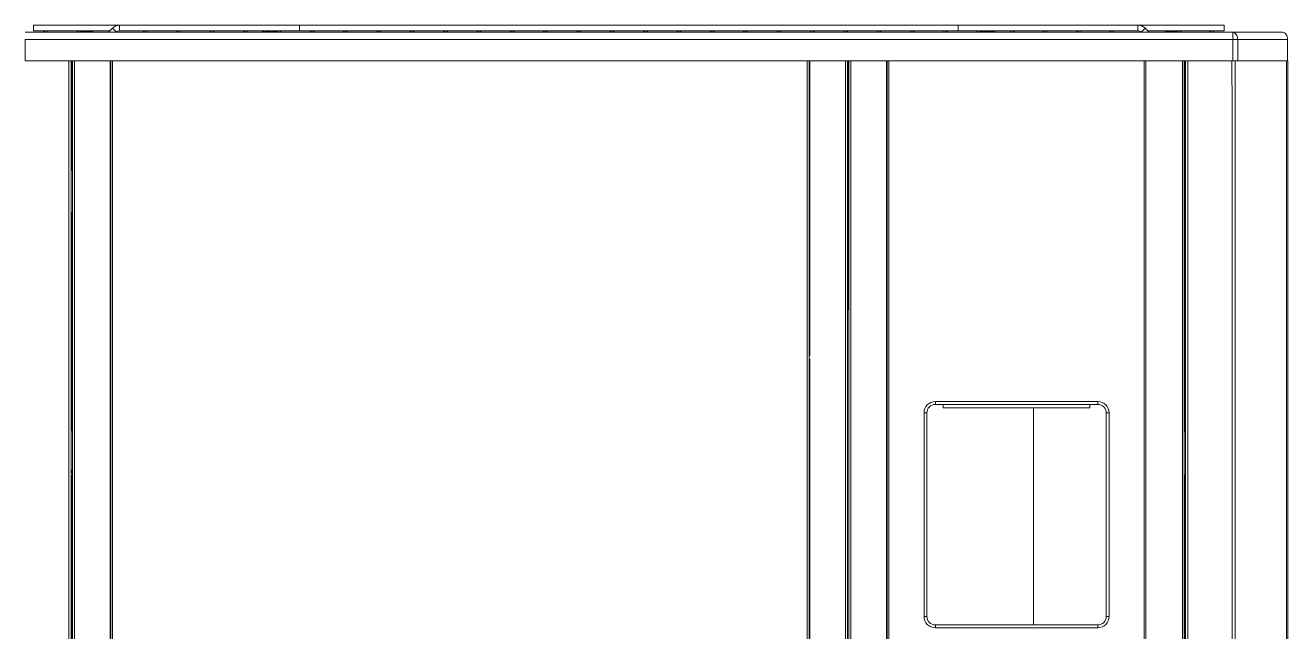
# Model space of a CAD drawing. Header units: millimetres. Extents: x 10547 to 11305, y 9897 to 10391.
# Drawn here: x 10950.81 to 10957.44, y 10159.95 to 10163.14 of the extents above; entities that cross this region are included whole.
import ezdxf

# ---------------------------------------------------------------- set-up
doc = ezdxf.new("R2010")
doc.units = ezdxf.units.MM
doc.layers.add('EHP', color=1, linetype='Continuous')
doc.layers.add('LG-AIRCON', color=240, linetype='Continuous')

# ---------------------------------------------------------------- blocks, each defined once
blk = doc.blocks.new('NEWUXA-1')
at = {"layer": 'LG-AIRCON', "color": 0, "linetype": 'Continuous', "lineweight": 13}
for p, q in [((-425.24, 1746.7), (426.29, 1746.7)), ((-358.67, 1751.7), (-419.36, 1751.7)), ((-419.36, 1751.7), (-419.36, 1747.7)), ((-419.36, 1751.7), (-419.36, 1747.7)), ((-419.36, 1751.7), (-419.36, 1747.7)), ((-419.36, 1751.7), (-419.36, 1747.7)), ((-419.36, 1751.7), (-419.36, 1747.7)), ((-419.36, 1751.7), (-419.36, 1747.7)), ((-419.36, 1751.7), (-419.36, 1747.7)), ((-419.36, 1747.7), (-365.57, 1747.7)), ((-410.85, 1747.7), (-410.85, 1747.7)), ((-387.35, 1747.7), (-387.35, 1747.7)), ((-386.96, 1746.8), (-386.96, 1746.7)), ((-386.26, 1747.5), (-382.84, 1747.5)), ((-384.65, 1746.8), (-384.65, 1746.7)), ((-382.84, 1747.5), (-382.84, 1747.49)), ((-382.84, 1746.7), (-382.84, 1747.49)), ((-381.85, 1747.49), (-381.85, 1746.7)), ((-381.85, 1747.2), (-381.85, 1746.7)), ((-378.43, 1747.5), (-381.85, 1747.5)), ((-381.85, 1747.49), (-381.85, 1747.5)), ((-381.85, 1747.5), (-381.85, 1747.2)), ((-381.85, 1747.49), (-381.85, 1746.7)), ((-381.85, 1747.2), (-381.85, 1747.2)), ((-381.85, 1747.2), (-381.85, 1746.7)), ((-380.04, 1746.8), (-380.04, 1746.7)), ((-377.73, 1746.8), (-377.73, 1746.7)), ((-363.63, 1749.65), (-366.58, 1746.7)), ((-365.58, 1747.7), (-366.58, 1746.7)), ((-360.81, 1746.82), (-363.63, 1749.65)), ((-360.93, 1746.7), (-360.81, 1746.82)), ((-231.85, 1751.7), (-358.68, 1751.7)), ((-358.68, 1747.7), (-358.68, 1751.7)), ((-358.68, 1747.7), (-231.85, 1747.7)), ((-340.35, 1747.7), (-340.35, 1747.7)), ((-316.85, 1747.7), (-316.85, 1747.7)), ((-293.35, 1747.7), (-293.35, 1747.7)), ((-269.85, 1747.7), (-269.85, 1747.7)), ((-256.46, 1746.8), (-256.46, 1746.7)), ((-256.35, 1747.7), (-256.35, 1747.7)), ((-256.35, 1747.7), (-256.35, 1747.7)), ((-255.76, 1747.5), (-252.34, 1747.5)), ((-254.15, 1746.8), (-254.15, 1746.7)), ((-252.34, 1747.5), (-252.34, 1747.49)), ((-252.34, 1746.7), (-252.34, 1747.49)), ((-251.35, 1747.49), (-251.35, 1746.7)), ((-251.35, 1747.2), (-251.35, 1746.7)), ((-251.35, 1747.49), (-251.35, 1747.5)), ((-247.93, 1747.5), (-251.35, 1747.5)), ((-251.35, 1747.5), (-251.35, 1747.2)), ((-251.35, 1747.49), (-251.35, 1746.7)), ((-251.35, 1747.2), (-251.35, 1746.7)), ((-251.35, 1747.2), (-251.35, 1747.2)), ((-249.54, 1746.8), (-249.54, 1746.7)), ((-247.23, 1746.8), (-247.23, 1746.7)), ((-246.41, 1747.7), (-246.35, 1747.7)), ((-246.35, 1747.7), (-246.35, 1747.7)), ((-246.35, 1747.7), (-246.35, 1747.7)), ((232.67, 1751.7), (-231.85, 1751.7)), ((-231.85, 1751.7), (-231.85, 1747.7)), ((-231.85, 1747.7), (232.67, 1747.7)), ((-222.85, 1747.7), (-222.85, 1747.7)), ((-199.35, 1747.7), (-199.35, 1747.7)), ((-175.85, 1747.7), (-175.85, 1747.7)), ((-152.35, 1747.7), (-152.35, 1747.7)), ((-128.85, 1747.7), (-128.85, 1747.7)), ((-105.35, 1747.7), (-105.35, 1747.7)), ((-81.85, 1747.7), (-81.85, 1747.7)), ((-58.35, 1747.7), (-58.35, 1747.7)), ((-34.85, 1747.7), (-34.85, 1747.7)), ((-11.35, 1747.7), (-11.35, 1747.7)), ((12.15, 1747.7), (12.15, 1747.7)), ((35.65, 1747.7), (35.65, 1747.7)), ((59.15, 1747.7), (59.15, 1747.7)), ((82.65, 1747.7), (82.65, 1747.7)), ((106.15, 1747.7), (106.15, 1747.7)), ((129.65, 1747.7), (129.65, 1747.7)), ((153.15, 1747.7), (153.15, 1747.7)), ((176.65, 1747.7), (176.65, 1747.7)), ((200.15, 1747.7), (200.15, 1747.7)), ((223.65, 1747.7), (223.65, 1747.7)), ((359.49, 1751.7), (232.66, 1751.7)), ((232.66, 1747.7), (359.49, 1747.7)), ((232.67, 1751.7), (232.67, 1747.7)), ((247.15, 1747.7), (247.06, 1747.7)), ((247.15, 1747.7), (247.15, 1747.7)), ((247.15, 1747.7), (247.15, 1747.7)), ((248.04, 1746.8), (248.04, 1746.7)), ((248.74, 1747.5), (252.16, 1747.5)), ((250.35, 1746.8), (250.35, 1746.7)), ((252.16, 1747.5), (252.16, 1747.49)), ((252.16, 1746.7), (252.16, 1747.49)), ((253.15, 1747.49), (253.15, 1746.7)), ((253.15, 1747.2), (253.15, 1746.7)), ((256.57, 1747.5), (253.15, 1747.5)), ((253.15, 1747.49), (253.15, 1747.5)), ((253.15, 1747.5), (253.15, 1747.2)), ((253.15, 1747.49), (253.15, 1746.7)), ((253.15, 1747.2), (253.15, 1747.2)), ((253.15, 1747.2), (253.15, 1746.7)), ((254.96, 1746.8), (254.96, 1746.7)), ((257.15, 1747.7), (257.15, 1747.7)), ((257.15, 1747.7), (257.15, 1747.7)), ((257.27, 1746.8), (257.27, 1746.7)), ((270.65, 1747.7), (270.65, 1747.7)), ((294.15, 1747.7), (294.15, 1747.7)), ((317.65, 1747.7), (317.65, 1747.7)), ((341.15, 1747.7), (341.15, 1747.7)), ((420.16, 1751.7), (359.48, 1751.7)), ((359.49, 1747.7), (359.49, 1751.7)), ((361.62, 1746.82), (364.44, 1749.65)), ((361.62, 1746.82), (361.74, 1746.7)), ((361.62, 1746.82), (361.74, 1746.7)), ((367.39, 1746.7), (364.44, 1749.65)), ((366.38, 1747.7), (420.16, 1747.7)), ((378.54, 1746.8), (378.54, 1746.7)), ((379.24, 1747.5), (382.66, 1747.5)), ((380.85, 1746.8), (380.85, 1746.7)), ((382.66, 1747.5), (382.66, 1747.49)), ((382.66, 1746.7), (382.66, 1747.49)), ((383.65, 1747.49), (383.65, 1746.7)), ((383.65, 1747.2), (383.65, 1746.7)), ((387.07, 1747.5), (383.65, 1747.5)), ((383.65, 1747.49), (383.65, 1747.5)), ((383.65, 1747.5), (383.65, 1747.2)), ((383.65, 1747.49), (383.65, 1746.7)), ((383.65, 1747.2), (383.65, 1747.2)), ((383.65, 1747.2), (383.65, 1746.7)), ((385.46, 1746.8), (385.46, 1746.7)), ((387.77, 1746.8), (387.77, 1746.7)), ((388.15, 1747.7), (388.15, 1747.7)), ((411.65, 1747.7), (411.65, 1747.7)), ((420.16, 1751.7), (420.16, 1747.7)), ((426.29, 1746.7), (426.29, 1741.7)), ((426.29, 1746.7), (461.51, 1746.7)), ((-425.24, 1741.7), (-425.24, 1726.7)), ((426.29, 1741.7), (-425.24, 1741.7)), ((426.29, 1726.7), (426.29, 1741.7)), ((429.82, 1741.7), (426.29, 1741.7)), ((429.82, 1741.7), (429.82, 1726.7)), ((465.04, 1741.7), (429.82, 1741.7)), ((465.04, 1726.7), (465.04, 1741.7)), ((-425.24, 1726.7), (426.29, 1726.7)), ((-394.39, 3.3), (-394.39, 1726.69)), ((-392.89, 1649.3), (-392.89, 1726.7)), ((-392.89, 1726.69), (-392.89, 3.3)), ((-392.39, 1726.7), (-392.39, 1649.3)), ((-391.91, 1726.7), (-391.91, 1720.89)), ((-391.91, 94.8), (-391.91, 1726.67)), ((-391.91, 1720.89), (-391.91, 1720.71)), ((-391.91, 1720.71), (-391.91, 1454.77)), ((-390.61, 1726.68), (-390.61, 94.8)), ((-365.41, 94.8), (-365.41, 1726.68)), ((-364.91, 94.8), (-364.91, 1726.68)), ((-364.91, 1726.68), (-364.91, 94.8)), ((-363.61, 1726.68), (-363.61, 94.8)), ((126.29, 94.8), (126.29, 1726.68)), ((127.59, 1726.68), (127.59, 94.8)), ((127.59, 1500.33), (127.59, 1726.68)), ((128.09, 1726.68), (128.09, 1518.49)), ((153.29, 94.8), (153.29, 1726.68)), ((154.59, 1726.67), (154.59, 94.8)), ((155.09, 1550.8), (155.09, 1726.7)), ((155.59, 1726.7), (155.59, 1550.8)), ((155.59, 94.8), (155.59, 1726.68)), ((156.89, 1726.68), (156.89, 94.8)), ((182.09, 94.8), (182.09, 1726.68)), ((182.59, 94.8), (182.59, 1726.68)), ((182.59, 1726.68), (182.59, 94.8)), ((183.89, 1726.68), (183.89, 94.8)), ((363.79, 94.8), (363.79, 1726.68)), ((365.09, 1726.68), (365.09, 94.8)), ((390.79, 94.8), (390.79, 1726.68)), ((392.09, 1726.67), (392.09, 94.8)), ((392.61, 1649.3), (392.61, 1726.7)), ((393.1, 1726.7), (393.1, 1649.3)), ((393.1, 3.3), (393.1, 1726.7)), ((394.61, 1726.69), (394.61, 3.3)), ((429.82, 1726.7), (426.29, 1726.7)), ((429.82, 1726.7), (465.04, 1726.7)), ((-392.89, 1649.3), (-392.39, 1649.3)), ((-391.91, 1649.3), (-392.39, 1649.3)), ((392.09, 1649.3), (392.61, 1649.3)), ((392.4, 1639.72), (392.4, 1649.3)), ((393.1, 1649.3), (392.61, 1649.3)), ((393.1, 1649.3), (393.1, 1619.3)), ((393.1, 1649.28), (393.1, 1619.28)), ((393.1, 1619.3), (393.1, 1649.3)), ((392.09, 1639.72), (392.4, 1639.72)), ((392.4, 1639.72), (392.4, 1638.19)), ((392.4, 1638.19), (392.09, 1638.19)), ((392.09, 1631.3), (392.4, 1631.3)), ((392.4, 1638.19), (392.4, 1631.3)), ((392.4, 1631.3), (392.4, 1629)), ((392.4, 1629), (392.09, 1629)), ((392.4, 1629), (392.4, 1619.3)), ((-392.89, 1619.3), (-392.39, 1619.3)), ((-392.89, 1465.3), (-392.89, 1619.3)), ((-392.39, 1619.3), (-391.91, 1619.3)), ((-392.39, 1619.3), (-392.39, 1465.3)), ((392.61, 1619.3), (392.09, 1619.3)), ((392.61, 1619.3), (393.1, 1619.3)), ((392.61, 1465.3), (392.61, 1619.3)), ((393.1, 1619.3), (393.1, 1465.3)), ((128.09, 1516.48), (128.09, 94.8)), ((155.59, 1516.49), (155.59, 285.8)), ((127.59, 94.8), (127.59, 1500.3)), ((208.59, 1334.75), (208.59, 1478.3)), ((210.59, 1478.3), (208.59, 1478.3)), ((210.59, 1334.75), (210.59, 1478.3)), ((222.09, 1484.15), (215.27, 1484.15)), ((216.59, 1486.3), (331.09, 1486.3)), ((216.59, 1484.3), (216.59, 1486.3)), ((216.59, 1484.3), (222.09, 1484.3)), ((222.09, 1484.3), (325.59, 1484.3)), ((222.09, 1484.3), (222.09, 1481.78)), ((222.09, 1484.3), (222.09, 1482.58)), ((222.09, 1481.78), (325.59, 1481.78)), ((285.85, 1481.77), (285.85, 1328.74)), ((325.59, 1484.3), (331.09, 1484.3)), ((325.59, 1484.3), (325.59, 1481.78)), ((332.42, 1484.15), (325.59, 1484.15)), ((331.09, 1486.3), (331.09, 1484.3)), ((339.09, 1478.3), (337.09, 1478.3)), ((337.09, 1478.3), (337.09, 1334.75)), ((339.09, 1478.3), (339.09, 1334.75)), ((392.61, 1465.3), (392.09, 1465.3)), ((392.61, 1465.3), (393.1, 1465.3)), ((393.1, 1465.3), (393.1, 1434.3)), ((-391.91, 1435.16), (-391.91, 1444.8)), ((-392.89, 414.3), (-392.89, 1434.3)), ((-392.89, 1434.3), (-392.39, 1434.3)), ((-392.39, 1434.3), (-392.39, 414.3)), ((-392.39, 1434.3), (-391.91, 1434.3)), ((-391.91, 1435.3), (-391.91, 1434.8)), ((-391.91, 1435.16), (-391.91, 1434.3)), ((-391.91, 1434.3), (-391.91, 1434.8)), ((-391.91, 1434.8), (-391.91, 97.8)), ((392.09, 1434.8), (392.09, 1435.3)), ((392.09, 1434.6), (392.09, 1434.8)), ((392.09, 1434.3), (392.61, 1434.3)), ((393.1, 1434.3), (392.61, 1434.3)), ((392.61, 295.3), (392.61, 1434.3)), ((393.1, 1434.3), (393.1, 295.3)), ((210.59, 1334.75), (208.59, 1334.75)), ((216.59, 1328.75), (216.59, 1326.75)), ((331.09, 1328.75), (216.59, 1328.75)), ((331.09, 1326.75), (216.59, 1326.75)), ((331.09, 1326.75), (331.09, 1328.75)), ((339.09, 1334.75), (337.09, 1334.75))]:
    blk.add_line(p, q, dxfattribs=at)
for points in [[(-386.96, 1746.8), (-386.96, 1746.9), (-386.93, 1747), (-386.9, 1747.08), (-386.86, 1747.15), (-386.82, 1747.21), (-386.78, 1747.26), (-386.73, 1747.3), (-386.68, 1747.34), (-386.63, 1747.37), (-386.58, 1747.39), (-386.53, 1747.41), (-386.48, 1747.43), (-386.43, 1747.45), (-386.38, 1747.46), (-386.33, 1747.47), (-386.27, 1747.47), (-386.22, 1747.48), (-386.17, 1747.48), (-386.12, 1747.49), (-386.07, 1747.49), (-386.02, 1747.49), (-385.96, 1747.49), (-385.91, 1747.49), (-385.86, 1747.49), (-385.81, 1747.49), (-385.76, 1747.49), (-385.7, 1747.49), (-385.65, 1747.49), (-385.6, 1747.49), (-385.55, 1747.49), (-385.5, 1747.49), (-385.45, 1747.48), (-385.39, 1747.48), (-385.34, 1747.47), (-385.29, 1747.47), (-385.24, 1747.46), (-385.19, 1747.44), (-385.14, 1747.43), (-385.09, 1747.41), (-385.04, 1747.39), (-384.98, 1747.37), (-384.94, 1747.34), (-384.89, 1747.3), (-384.84, 1747.26), (-384.79, 1747.21), (-384.75, 1747.15), (-384.71, 1747.08), (-384.68, 1747), (-384.66, 1746.9), (-384.65, 1746.8)], [(-384.65, 1746.8), (-384.65, 1746.84), (-384.64, 1746.88), (-384.63, 1746.92), (-384.62, 1746.96), (-384.6, 1747), (-384.57, 1747.03), (-384.54, 1747.07), (-384.52, 1747.1), (-384.49, 1747.13), (-384.45, 1747.15), (-384.42, 1747.18), (-384.38, 1747.2), (-384.35, 1747.23), (-384.31, 1747.25), (-384.27, 1747.27), (-384.24, 1747.28), (-384.2, 1747.3), (-384.16, 1747.31), (-384.12, 1747.33), (-384.08, 1747.34), (-384.04, 1747.35), (-384, 1747.37), (-383.96, 1747.38), (-383.92, 1747.39), (-383.88, 1747.4), (-383.84, 1747.41), (-383.79, 1747.41), (-383.75, 1747.42), (-383.71, 1747.43), (-383.67, 1747.43), (-383.63, 1747.44), (-383.59, 1747.44), (-383.55, 1747.45), (-383.51, 1747.45), (-383.47, 1747.46), (-383.42, 1747.46), (-383.38, 1747.47), (-383.34, 1747.47), (-383.3, 1747.47), (-383.26, 1747.47), (-383.22, 1747.48), (-383.18, 1747.48), (-383.14, 1747.48), (-383.09, 1747.48), (-383.05, 1747.48), (-383.01, 1747.49), (-382.97, 1747.49), (-382.93, 1747.49), (-382.89, 1747.49), (-382.84, 1747.49)], [(-381.85, 1747.49), (-381.8, 1747.49), (-381.76, 1747.49), (-381.72, 1747.49), (-381.68, 1747.49), (-381.64, 1747.48), (-381.6, 1747.48), (-381.55, 1747.48), (-381.51, 1747.48), (-381.47, 1747.48), (-381.43, 1747.47), (-381.39, 1747.47), (-381.35, 1747.47), (-381.3, 1747.47), (-381.26, 1747.46), (-381.22, 1747.46), (-381.18, 1747.45), (-381.14, 1747.45), (-381.1, 1747.44), (-381.06, 1747.44), (-381.01, 1747.43), (-380.97, 1747.43), (-380.93, 1747.42), (-380.89, 1747.41), (-380.85, 1747.4), (-380.81, 1747.4), (-380.77, 1747.39), (-380.73, 1747.38), (-380.69, 1747.37), (-380.65, 1747.35), (-380.61, 1747.34), (-380.57, 1747.33), (-380.53, 1747.31), (-380.49, 1747.3), (-380.45, 1747.28), (-380.41, 1747.26), (-380.38, 1747.24), (-380.34, 1747.22), (-380.3, 1747.2), (-380.27, 1747.18), (-380.23, 1747.15), (-380.2, 1747.13), (-380.17, 1747.1), (-380.14, 1747.07), (-380.12, 1747.03), (-380.09, 1747), (-380.07, 1746.96), (-380.06, 1746.92), (-380.05, 1746.88), (-380.04, 1746.84), (-380.04, 1746.8)], [(-380.04, 1746.8), (-380.03, 1746.9), (-380.01, 1747), (-379.97, 1747.08), (-379.94, 1747.15), (-379.89, 1747.21), (-379.85, 1747.26), (-379.8, 1747.3), (-379.75, 1747.34), (-379.7, 1747.37), (-379.65, 1747.39), (-379.6, 1747.41), (-379.55, 1747.43), (-379.5, 1747.45), (-379.45, 1747.46), (-379.4, 1747.47), (-379.35, 1747.47), (-379.29, 1747.48), (-379.24, 1747.48), (-379.19, 1747.49), (-379.14, 1747.49), (-379.09, 1747.49), (-379.04, 1747.49), (-378.98, 1747.49), (-378.93, 1747.49), (-378.88, 1747.49), (-378.83, 1747.49), (-378.78, 1747.49), (-378.72, 1747.49), (-378.67, 1747.49), (-378.62, 1747.49), (-378.57, 1747.49), (-378.52, 1747.48), (-378.47, 1747.48), (-378.41, 1747.47), (-378.36, 1747.47), (-378.31, 1747.46), (-378.26, 1747.44), (-378.21, 1747.43), (-378.16, 1747.41), (-378.11, 1747.39), (-378.06, 1747.37), (-378.01, 1747.34), (-377.96, 1747.3), (-377.91, 1747.26), (-377.87, 1747.21), (-377.82, 1747.15), (-377.79, 1747.08), (-377.75, 1747), (-377.73, 1746.9), (-377.73, 1746.8)], [(-256.46, 1746.8), (-256.46, 1746.9), (-256.43, 1747), (-256.4, 1747.08), (-256.36, 1747.15), (-256.32, 1747.21), (-256.28, 1747.26), (-256.23, 1747.3), (-256.18, 1747.34), (-256.13, 1747.37), (-256.08, 1747.39), (-256.03, 1747.41), (-255.98, 1747.43), (-255.93, 1747.45), (-255.88, 1747.46), (-255.83, 1747.47), (-255.77, 1747.47), (-255.72, 1747.48), (-255.67, 1747.48), (-255.62, 1747.49), (-255.57, 1747.49), (-255.52, 1747.49), (-255.46, 1747.49), (-255.41, 1747.49), (-255.36, 1747.49), (-255.31, 1747.49), (-255.26, 1747.49), (-255.2, 1747.49), (-255.15, 1747.49), (-255.1, 1747.49), (-255.05, 1747.49), (-255, 1747.49), (-254.95, 1747.48), (-254.89, 1747.48), (-254.84, 1747.47), (-254.79, 1747.47), (-254.74, 1747.46), (-254.69, 1747.44), (-254.64, 1747.43), (-254.59, 1747.41), (-254.54, 1747.39), (-254.48, 1747.37), (-254.44, 1747.34), (-254.39, 1747.3), (-254.34, 1747.26), (-254.29, 1747.21), (-254.25, 1747.15), (-254.21, 1747.08), (-254.18, 1747), (-254.16, 1746.9), (-254.15, 1746.8)], [(-254.15, 1746.8), (-254.15, 1746.84), (-254.14, 1746.88), (-254.13, 1746.92), (-254.12, 1746.96), (-254.09, 1747), (-254.07, 1747.03), (-254.04, 1747.07), (-254.02, 1747.1), (-253.99, 1747.13), (-253.95, 1747.15), (-253.92, 1747.18), (-253.88, 1747.2), (-253.85, 1747.23), (-253.81, 1747.25), (-253.77, 1747.27), (-253.74, 1747.28), (-253.7, 1747.3), (-253.66, 1747.31), (-253.62, 1747.33), (-253.58, 1747.34), (-253.54, 1747.35), (-253.5, 1747.37), (-253.46, 1747.38), (-253.42, 1747.39), (-253.38, 1747.4), (-253.34, 1747.41), (-253.29, 1747.41), (-253.25, 1747.42), (-253.21, 1747.43), (-253.17, 1747.43), (-253.13, 1747.44), (-253.09, 1747.44), (-253.05, 1747.45), (-253.01, 1747.45), (-252.97, 1747.46), (-252.92, 1747.46), (-252.88, 1747.47), (-252.84, 1747.47), (-252.8, 1747.47), (-252.76, 1747.47), (-252.72, 1747.48), (-252.68, 1747.48), (-252.64, 1747.48), (-252.59, 1747.48), (-252.55, 1747.48), (-252.51, 1747.49), (-252.47, 1747.49), (-252.43, 1747.49), (-252.39, 1747.49), (-252.34, 1747.49)], [(-251.35, 1747.49), (-251.3, 1747.49), (-251.26, 1747.49), (-251.22, 1747.49), (-251.18, 1747.49), (-251.14, 1747.48), (-251.1, 1747.48), (-251.05, 1747.48), (-251.01, 1747.48), (-250.97, 1747.48), (-250.93, 1747.47), (-250.89, 1747.47), (-250.85, 1747.47), (-250.8, 1747.47), (-250.76, 1747.46), (-250.72, 1747.46), (-250.68, 1747.45), (-250.64, 1747.45), (-250.6, 1747.44), (-250.56, 1747.44), (-250.51, 1747.43), (-250.47, 1747.43), (-250.43, 1747.42), (-250.39, 1747.41), (-250.35, 1747.4), (-250.31, 1747.4), (-250.27, 1747.39), (-250.23, 1747.38), (-250.19, 1747.37), (-250.15, 1747.35), (-250.11, 1747.34), (-250.07, 1747.33), (-250.03, 1747.31), (-249.99, 1747.3), (-249.95, 1747.28), (-249.91, 1747.26), (-249.88, 1747.24), (-249.84, 1747.22), (-249.8, 1747.2), (-249.77, 1747.18), (-249.73, 1747.15), (-249.7, 1747.13), (-249.67, 1747.1), (-249.64, 1747.07), (-249.62, 1747.03), (-249.59, 1747), (-249.57, 1746.96), (-249.56, 1746.92), (-249.55, 1746.88), (-249.54, 1746.84), (-249.54, 1746.8)], [(-249.54, 1746.8), (-249.53, 1746.9), (-249.51, 1747), (-249.47, 1747.08), (-249.44, 1747.15), (-249.39, 1747.21), (-249.35, 1747.26), (-249.3, 1747.3), (-249.25, 1747.34), (-249.2, 1747.37), (-249.15, 1747.39), (-249.1, 1747.41), (-249.05, 1747.43), (-249, 1747.45), (-248.95, 1747.46), (-248.9, 1747.47), (-248.85, 1747.47), (-248.79, 1747.48), (-248.74, 1747.48), (-248.69, 1747.49), (-248.64, 1747.49), (-248.59, 1747.49), (-248.54, 1747.49), (-248.48, 1747.49), (-248.43, 1747.49), (-248.38, 1747.49), (-248.33, 1747.49), (-248.28, 1747.49), (-248.22, 1747.49), (-248.17, 1747.49), (-248.12, 1747.49), (-248.07, 1747.49), (-248.02, 1747.48), (-247.97, 1747.48), (-247.91, 1747.47), (-247.86, 1747.47), (-247.81, 1747.46), (-247.76, 1747.44), (-247.71, 1747.43), (-247.66, 1747.41), (-247.61, 1747.39), (-247.56, 1747.37), (-247.51, 1747.34), (-247.46, 1747.3), (-247.41, 1747.26), (-247.37, 1747.21), (-247.32, 1747.15), (-247.29, 1747.08), (-247.25, 1747), (-247.23, 1746.9), (-247.23, 1746.8)], [(248.04, 1746.8), (248.04, 1746.9), (248.07, 1747), (248.1, 1747.08), (248.14, 1747.15), (248.18, 1747.21), (248.22, 1747.26), (248.27, 1747.3), (248.32, 1747.34), (248.37, 1747.37), (248.42, 1747.39), (248.47, 1747.41), (248.52, 1747.43), (248.57, 1747.45), (248.62, 1747.46), (248.67, 1747.47), (248.73, 1747.47), (248.78, 1747.48), (248.83, 1747.48), (248.88, 1747.49), (248.93, 1747.49), (248.98, 1747.49), (249.04, 1747.49), (249.09, 1747.49), (249.14, 1747.49), (249.19, 1747.49), (249.24, 1747.49), (249.3, 1747.49), (249.35, 1747.49), (249.4, 1747.49), (249.45, 1747.49), (249.5, 1747.49), (249.55, 1747.48), (249.61, 1747.48), (249.66, 1747.47), (249.71, 1747.47), (249.76, 1747.46), (249.81, 1747.44), (249.86, 1747.43), (249.91, 1747.41), (249.96, 1747.39), (250.02, 1747.37), (250.06, 1747.34), (250.11, 1747.3), (250.16, 1747.26), (250.21, 1747.21), (250.25, 1747.15), (250.29, 1747.08), (250.32, 1747), (250.34, 1746.9), (250.35, 1746.8)], [(250.35, 1746.8), (250.35, 1746.84), (250.36, 1746.88), (250.37, 1746.92), (250.38, 1746.96), (250.41, 1747), (250.43, 1747.03), (250.46, 1747.07), (250.48, 1747.1), (250.51, 1747.13), (250.55, 1747.15), (250.58, 1747.18), (250.62, 1747.2), (250.65, 1747.23), (250.69, 1747.25), (250.73, 1747.27), (250.76, 1747.28), (250.8, 1747.3), (250.84, 1747.31), (250.88, 1747.33), (250.92, 1747.34), (250.96, 1747.35), (251, 1747.37), (251.04, 1747.38), (251.08, 1747.39), (251.12, 1747.4), (251.16, 1747.41), (251.21, 1747.41), (251.25, 1747.42), (251.29, 1747.43), (251.33, 1747.43), (251.37, 1747.44), (251.41, 1747.44), (251.45, 1747.45), (251.49, 1747.45), (251.53, 1747.46), (251.58, 1747.46), (251.62, 1747.47), (251.66, 1747.47), (251.7, 1747.47), (251.74, 1747.47), (251.78, 1747.48), (251.82, 1747.48), (251.86, 1747.48), (251.91, 1747.48), (251.95, 1747.48), (251.99, 1747.49), (252.03, 1747.49), (252.07, 1747.49), (252.11, 1747.49), (252.16, 1747.49)], [(253.15, 1747.49), (253.2, 1747.49), (253.24, 1747.49), (253.28, 1747.49), (253.32, 1747.49), (253.36, 1747.48), (253.4, 1747.48), (253.45, 1747.48), (253.49, 1747.48), (253.53, 1747.48), (253.57, 1747.47), (253.61, 1747.47), (253.65, 1747.47), (253.7, 1747.47), (253.74, 1747.46), (253.78, 1747.46), (253.82, 1747.45), (253.86, 1747.45), (253.9, 1747.44), (253.94, 1747.44), (253.99, 1747.43), (254.03, 1747.43), (254.07, 1747.42), (254.11, 1747.41), (254.15, 1747.4), (254.19, 1747.4), (254.23, 1747.39), (254.27, 1747.38), (254.31, 1747.37), (254.35, 1747.35), (254.39, 1747.34), (254.43, 1747.33), (254.47, 1747.31), (254.51, 1747.3), (254.55, 1747.28), (254.59, 1747.26), (254.62, 1747.24), (254.66, 1747.22), (254.7, 1747.2), (254.73, 1747.18), (254.77, 1747.15), (254.8, 1747.13), (254.83, 1747.1), (254.86, 1747.07), (254.88, 1747.03), (254.91, 1747), (254.93, 1746.96), (254.94, 1746.92), (254.95, 1746.88), (254.96, 1746.84), (254.96, 1746.8)], [(254.96, 1746.8), (254.97, 1746.9), (254.99, 1747), (255.03, 1747.08), (255.06, 1747.15), (255.11, 1747.21), (255.15, 1747.26), (255.2, 1747.3), (255.25, 1747.34), (255.3, 1747.37), (255.35, 1747.39), (255.4, 1747.41), (255.45, 1747.43), (255.5, 1747.45), (255.55, 1747.46), (255.6, 1747.47), (255.65, 1747.47), (255.71, 1747.48), (255.76, 1747.48), (255.81, 1747.49), (255.86, 1747.49), (255.91, 1747.49), (255.96, 1747.49), (256.02, 1747.49), (256.07, 1747.49), (256.12, 1747.49), (256.17, 1747.49), (256.22, 1747.49), (256.28, 1747.49), (256.33, 1747.49), (256.38, 1747.49), (256.43, 1747.49), (256.48, 1747.48), (256.53, 1747.48), (256.59, 1747.47), (256.64, 1747.47), (256.69, 1747.46), (256.74, 1747.44), (256.79, 1747.43), (256.84, 1747.41), (256.89, 1747.39), (256.94, 1747.37), (256.99, 1747.34), (257.04, 1747.3), (257.09, 1747.26), (257.13, 1747.21), (257.18, 1747.15), (257.21, 1747.08), (257.25, 1747), (257.27, 1746.9), (257.27, 1746.8)], [(378.54, 1746.8), (378.54, 1746.9), (378.57, 1747), (378.6, 1747.08), (378.64, 1747.15), (378.68, 1747.21), (378.72, 1747.26), (378.77, 1747.3), (378.82, 1747.34), (378.87, 1747.37), (378.92, 1747.39), (378.97, 1747.41), (379.02, 1747.43), (379.07, 1747.45), (379.12, 1747.46), (379.17, 1747.47), (379.23, 1747.47), (379.28, 1747.48), (379.33, 1747.48), (379.38, 1747.49), (379.43, 1747.49), (379.48, 1747.49), (379.54, 1747.49), (379.59, 1747.49), (379.64, 1747.49), (379.69, 1747.49), (379.74, 1747.49), (379.8, 1747.49), (379.85, 1747.49), (379.9, 1747.49), (379.95, 1747.49), (380, 1747.49), (380.05, 1747.48), (380.11, 1747.48), (380.16, 1747.47), (380.21, 1747.47), (380.26, 1747.46), (380.31, 1747.44), (380.36, 1747.43), (380.41, 1747.41), (380.46, 1747.39), (380.52, 1747.37), (380.56, 1747.34), (380.61, 1747.3), (380.66, 1747.26), (380.71, 1747.21), (380.75, 1747.15), (380.79, 1747.08), (380.82, 1747), (380.84, 1746.9), (380.85, 1746.8)], [(380.85, 1746.8), (380.85, 1746.84), (380.86, 1746.88), (380.87, 1746.92), (380.88, 1746.96), (380.9, 1747), (380.93, 1747.03), (380.96, 1747.07), (380.98, 1747.1), (381.01, 1747.13), (381.05, 1747.15), (381.08, 1747.18), (381.12, 1747.2), (381.15, 1747.23), (381.19, 1747.25), (381.23, 1747.27), (381.26, 1747.28), (381.3, 1747.3), (381.34, 1747.31), (381.38, 1747.33), (381.42, 1747.34), (381.46, 1747.35), (381.5, 1747.37), (381.54, 1747.38), (381.58, 1747.39), (381.62, 1747.4), (381.66, 1747.41), (381.71, 1747.41), (381.75, 1747.42), (381.79, 1747.43), (381.83, 1747.43), (381.87, 1747.44), (381.91, 1747.44), (381.95, 1747.45), (381.99, 1747.45), (382.03, 1747.46), (382.08, 1747.46), (382.12, 1747.47), (382.16, 1747.47), (382.2, 1747.47), (382.24, 1747.47), (382.28, 1747.48), (382.32, 1747.48), (382.36, 1747.48), (382.41, 1747.48), (382.45, 1747.48), (382.49, 1747.49), (382.53, 1747.49), (382.57, 1747.49), (382.61, 1747.49), (382.66, 1747.49)], [(383.65, 1747.49), (383.7, 1747.49), (383.74, 1747.49), (383.78, 1747.49), (383.82, 1747.49), (383.86, 1747.48), (383.9, 1747.48), (383.95, 1747.48), (383.99, 1747.48), (384.03, 1747.48), (384.07, 1747.47), (384.11, 1747.47), (384.15, 1747.47), (384.2, 1747.47), (384.24, 1747.46), (384.28, 1747.46), (384.32, 1747.45), (384.36, 1747.45), (384.4, 1747.44), (384.44, 1747.44), (384.49, 1747.43), (384.53, 1747.43), (384.57, 1747.42), (384.61, 1747.41), (384.65, 1747.4), (384.69, 1747.4), (384.73, 1747.39), (384.77, 1747.38), (384.81, 1747.37), (384.85, 1747.35), (384.89, 1747.34), (384.93, 1747.33), (384.97, 1747.31), (385.01, 1747.3), (385.05, 1747.28), (385.09, 1747.26), (385.12, 1747.24), (385.16, 1747.22), (385.2, 1747.2), (385.23, 1747.18), (385.27, 1747.15), (385.3, 1747.13), (385.33, 1747.1), (385.36, 1747.07), (385.38, 1747.03), (385.41, 1747), (385.43, 1746.96), (385.44, 1746.92), (385.45, 1746.88), (385.46, 1746.84), (385.46, 1746.8)], [(385.46, 1746.8), (385.47, 1746.9), (385.49, 1747), (385.53, 1747.08), (385.56, 1747.15), (385.61, 1747.21), (385.65, 1747.26), (385.7, 1747.3), (385.75, 1747.34), (385.8, 1747.37), (385.85, 1747.39), (385.9, 1747.41), (385.95, 1747.43), (386, 1747.45), (386.05, 1747.46), (386.1, 1747.47), (386.15, 1747.47), (386.21, 1747.48), (386.26, 1747.48), (386.31, 1747.49), (386.36, 1747.49), (386.41, 1747.49), (386.46, 1747.49), (386.52, 1747.49), (386.57, 1747.49), (386.62, 1747.49), (386.67, 1747.49), (386.72, 1747.49), (386.78, 1747.49), (386.83, 1747.49), (386.88, 1747.49), (386.93, 1747.49), (386.98, 1747.48), (387.03, 1747.48), (387.09, 1747.47), (387.14, 1747.47), (387.19, 1747.46), (387.24, 1747.44), (387.29, 1747.43), (387.34, 1747.41), (387.39, 1747.39), (387.44, 1747.37), (387.49, 1747.34), (387.54, 1747.3), (387.59, 1747.26), (387.63, 1747.21), (387.68, 1747.15), (387.71, 1747.08), (387.75, 1747), (387.77, 1746.9), (387.77, 1746.8)], [(425.83, 1312.96), (425.83, 1347.42), (425.83, 1381.89), (425.83, 1416.35), (425.83, 1450.82), (425.83, 1485.28), (425.83, 1519.75), (425.83, 1554.21), (425.83, 1588.68), (425.83, 1623.14), (425.83, 1657.61), (425.83, 1692.07), (425.75, 1726.67)], [(428.01, 1726.7), (427.95, 1692.45), (427.95, 1657.98), (427.95, 1623.5), (427.95, 1589.03), (427.95, 1554.56), (427.95, 1520.08), (427.95, 1485.61), (427.95, 1451.14), (427.95, 1416.67), (427.95, 1382.2), (427.95, 1347.72), (427.95, 1313.25)], [(464.23, 1312.88), (464.23, 1347.34), (464.23, 1381.81), (464.23, 1416.27), (464.23, 1450.73), (464.23, 1485.19), (464.23, 1519.66), (464.23, 1554.12), (464.23, 1588.58), (464.23, 1623.04), (464.23, 1657.51), (464.23, 1686.98), (464.19, 1726.23)], [(465.11, 1726.69), (465.11, 1692.31), (465.11, 1657.84), (465.11, 1623.37), (465.11, 1588.9), (465.11, 1554.43), (465.11, 1519.96), (465.11, 1485.49), (465.11, 1451.02), (465.11, 1416.55), (465.11, 1382.08), (465.11, 1347.61), (465.11, 1313.14)]]:
    blk.add_lwpolyline(points, dxfattribs=at)
for centre, radius, start, end in [((-410.85, 1745.7), 2, 89.99956, 149.99598), ((-410.85, 1745.7), 2, 30.00315, 149.99598), ((-387.35, 1745.7), 2, 62.84222, 149.99598), ((-387.35, 1745.7), 2, 89.99956, 149.99598), ((-386.26, 1746.8), 0.7, 159.72672, 188.21336), ((-386.26, 1746.8), 0.7, 90, 143.56501), ((-378.43, 1746.8), 0.7, 41.8961, 90), ((-358.68, 1744.7), 7, 90, 135), ((-358.68, 1744.7), 3, 90, 135), ((-340.35, 1745.7), 2, 29.9982, 149.99619), ((-340.35, 1745.7), 2, 89.99977, 149.99619), ((-316.85, 1745.7), 2, 29.9982, 149.99619), ((-316.85, 1745.7), 2, 89.99979, 149.99621), ((-293.35, 1745.7), 2, 29.9982, 149.99619), ((-293.35, 1745.7), 2, 89.99977, 149.99619), ((-269.85, 1745.7), 2, 29.99822, 149.99621), ((-269.85, 1745.7), 2, 89.99977, 149.99619), ((-256.35, 1745.7), 2, 64.1589, 149.996), ((-256.35, 1745.7), 2, 89.99958, 149.996), ((-256.35, 1745.7), 2, 89.99956, 101.43523), ((-256.35, 1745.7), 2, 78.47967, 101.44124), ((-255.76, 1746.8), 0.7, 159.72672, 188.21336), ((-255.76, 1746.8), 0.7, 90, 156.25766), ((-247.93, 1746.8), 0.7, 41.8961, 90), ((-246.35, 1745.7), 2, 30.004, 124.7569), ((-246.35, 1745.7), 2, 89.99979, 124.73392), ((-246.35, 1745.7), 2, 90.00063, 124.73477), ((-222.85, 1745.7), 2, 29.9982, 149.99619), ((-222.85, 1745.7), 2, 89.99977, 149.99619), ((-199.35, 1745.7), 2, 29.9982, 149.99619), ((-199.35, 1745.7), 2, 89.99977, 149.99619), ((-175.85, 1745.7), 2, 29.9982, 149.99619), ((-175.85, 1745.7), 2, 89.99977, 149.99619), ((-152.35, 1745.7), 2, 29.9982, 149.99619), ((-152.35, 1745.7), 2, 89.99977, 149.99619), ((-128.85, 1745.7), 2, 89.99977, 149.99619), ((-128.85, 1745.7), 2, 29.9982, 149.99619), ((-105.35, 1745.7), 2, 89.99977, 149.99619), ((-105.35, 1745.7), 2, 29.9982, 149.99619), ((-81.85, 1745.7), 2, 29.9982, 149.99619), ((-81.85, 1745.7), 2, 89.99977, 149.99619), ((-58.35, 1745.7), 2, 29.9982, 149.99619), ((-58.35, 1745.7), 2, 89.99977, 149.99619), ((-34.85, 1745.7), 2, 89.99977, 149.99619), ((-34.85, 1745.7), 2, 29.9982, 149.99619), ((-11.35, 1745.7), 2, 29.9982, 149.99619), ((-11.35, 1745.7), 2, 89.99977, 149.99619), ((12.15, 1745.7), 2, 90.00538, 150.0018), ((12.15, 1745.7), 2, 30.00381, 150.0018), ((35.65, 1745.7), 2, 90.00538, 150.0018), ((35.65, 1745.7), 2, 30.00381, 150.0018), ((59.15, 1745.7), 2, 90.00538, 150.0018), ((59.15, 1745.7), 2, 30.00381, 150.0018), ((82.65, 1745.7), 2, 30.00381, 150.0018), ((82.65, 1745.7), 2, 90.00538, 150.0018), ((106.15, 1745.7), 2, 30.00381, 150.0018), ((106.15, 1745.7), 2, 90.00538, 150.0018), ((129.65, 1745.7), 2, 90.00538, 150.0018), ((129.65, 1745.7), 2, 30.00381, 150.0018), ((153.15, 1745.7), 2, 30.00381, 150.0018), ((153.15, 1745.7), 2, 90.00538, 150.0018), ((176.65, 1745.7), 2, 30.00381, 150.0018), ((176.65, 1745.7), 2, 90.00538, 150.0018), ((200.15, 1745.7), 2, 30.00381, 150.0018), ((200.15, 1745.7), 2, 90.00538, 150.0018), ((223.65, 1745.7), 2, 90.00538, 150.0018), ((223.65, 1745.7), 2, 30.00381, 150.0018), ((247.15, 1745.7), 2, 55.25427, 149.996), ((247.15, 1745.7), 2, 90.00537, 150.00178), ((247.15, 1745.7), 2, 90.00538, 150.0018), ((248.74, 1746.8), 0.7, 159.72672, 188.21336), ((248.74, 1746.8), 0.7, 90, 156.25766), ((257.15, 1745.7), 2, 30.004, 115.8411), ((257.15, 1745.7), 2, 89.99956, 115.8411), ((256.57, 1746.8), 0.7, 41.8961, 90), ((257.15, 1745.7), 2, 78.55274, 89.99958), ((270.65, 1745.7), 2, 30.00379, 150.00178), ((270.65, 1745.7), 2, 90.00538, 150.0018), ((294.15, 1745.7), 2, 30.00381, 150.0018), ((294.15, 1745.7), 2, 90.00538, 150.0018), ((317.65, 1745.7), 2, 90.00537, 150.00178), ((317.65, 1745.7), 2, 30.00381, 150.0018), ((341.15, 1745.7), 2, 30.00381, 150.0018), ((341.15, 1745.7), 2, 90.00538, 150.0018), ((359.49, 1744.7), 7, 45, 90), ((359.49, 1744.7), 3, 45, 90), ((379.24, 1746.8), 0.7, 159.70953, 188.21336), ((379.24, 1746.8), 0.7, 90, 143.54536), ((387.07, 1746.8), 0.7, 41.88628, 90), ((388.15, 1745.7), 2, 30.00402, 117.15778), ((388.15, 1745.7), 2, 89.99958, 117.3649), ((411.65, 1745.7), 2, 89.99958, 149.996), ((411.65, 1745.7), 2, 30.00402, 149.99685), ((216.59, 1478.3), 8, 90, 180), ((216.59, 1478.3), 6, 90, 180), ((331.09, 1478.3), 8, 0, 90), ((331.09, 1478.3), 6, 0, 90), ((-399.1, 1436.9), 6.46, 343.74393, 16.25636), ((216.59, 1334.75), 8, 180, 270), ((216.59, 1334.75), 6, 180, 270), ((331.09, 1334.75), 8, 270, 0), ((331.09, 1334.75), 6, 270, 0)]:
    blk.add_arc(centre, radius, start, end, dxfattribs=at)
for centre in [(426.29, 1741.7), (461.51, 1741.7)]:
    blk.add_ellipse(centre, major_axis=(0, -5), ratio=0.707107, start_param=1.570796, end_param=3.141593, dxfattribs=at)
blk = doc.blocks.new('NEWUXA+UXB-1')
at = {"layer": 'EHP', "color": 0}
blk.add_blockref('NEWUXA-1', (1084.96, 0), dxfattribs=at)

msp = doc.modelspace()

# ---------------------------------------------------------------- block references
at = {"layer": 'LG-AIRCON', "color": 1, "xscale": 0.007449840356167105, "yscale": 0.007449840356167105, "zscale": 0.007449840356167105}
msp.add_blockref('NEWUXA+UXB-1', (10945.8923, 10150.0887), dxfattribs=at)

doc.saveas('drawing.dxf')
